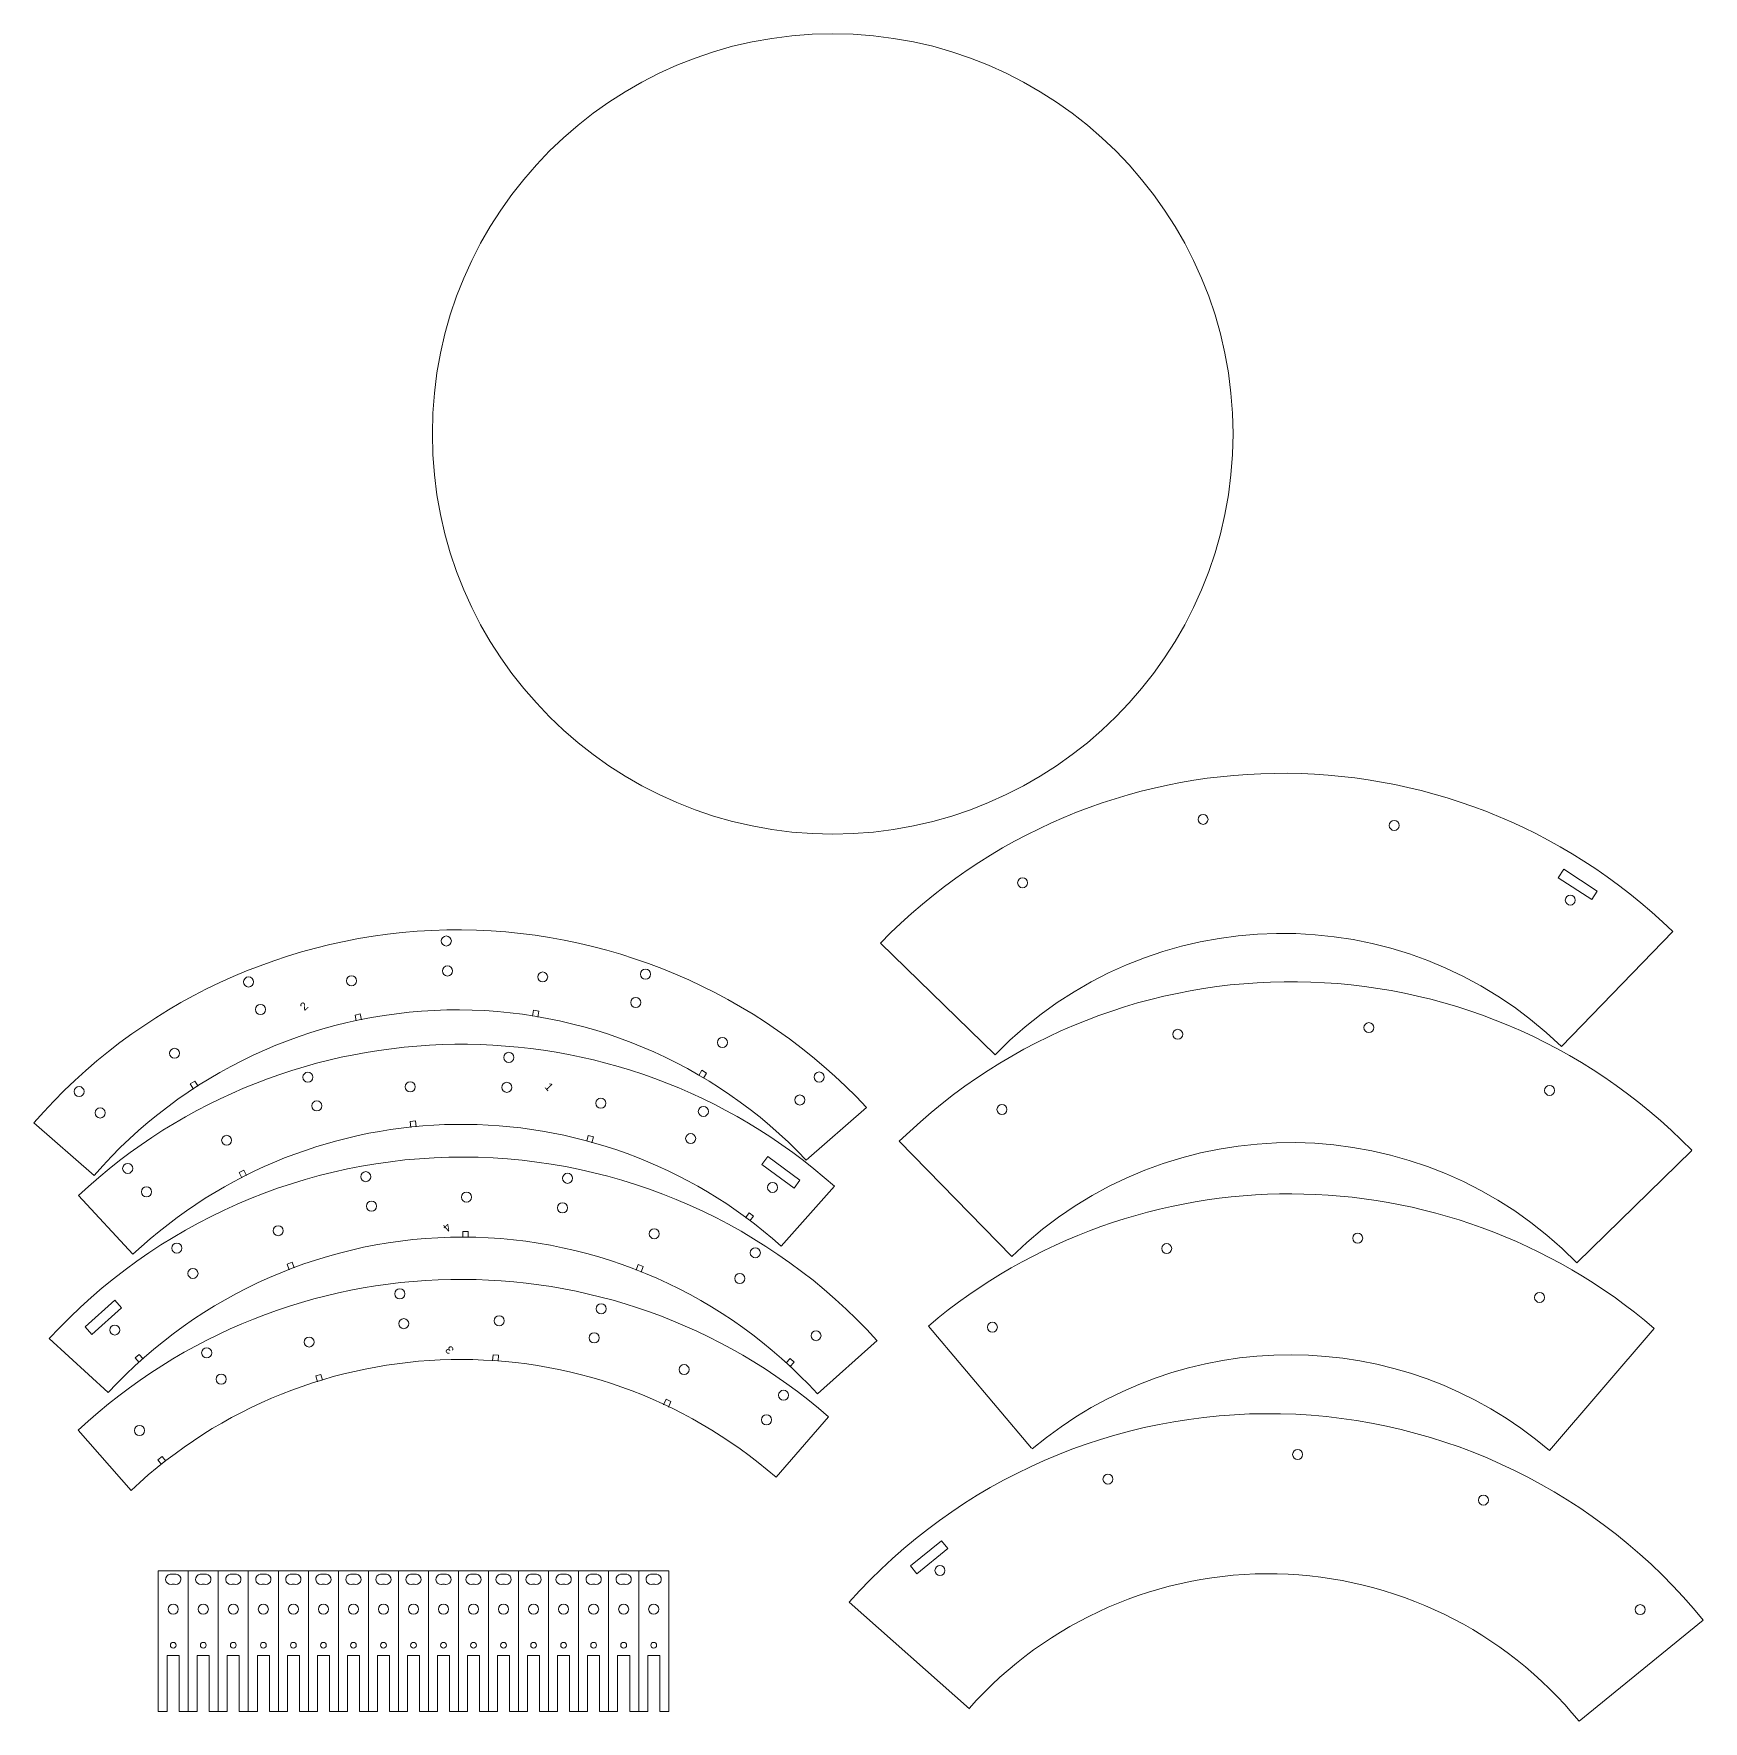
# Model space of a CAD drawing. Header units: inches. Extents: x 1 to 103, y 1 to 65.
# Drawn here: x 1.1 to 42.8, y 0.9 to 43.07 of the extents above; entities that cross this region are included whole.
import ezdxf

# ---------------------------------------------------------------- set-up
doc = ezdxf.new("R2010")
doc.units = ezdxf.units.IN
doc.header["$MEASUREMENT"] = 0
doc.layers.add('cut', color=6, linetype='Continuous', lineweight=0)
doc.layers.add('etch', color=1, linetype='Continuous', lineweight=0)
doc.styles.get("Standard").update_dxf_attribs({"font": 'arial.ttf'})

msp = doc.modelspace()

# ---------------------------------------------------------------- linework, layer by layer
at = {"layer": 'cut'}
for p, q in [((39.314, 22.187), (39.177, 21.978)), ((40.012, 21.429), (39.177, 21.978)), ((40.15, 21.638), (39.314, 22.187)), ((40.012, 21.429), (40.15, 21.638)), ((25.114, 17.554), (22.245, 20.341)), ((39.255, 17.761), (42.042, 20.63)), ((9.254, 18.573), (9.122, 18.546)), ((9.254, 18.573), (9.284, 18.425)), ((13.582, 18.665), (13.557, 18.517)), ((13.715, 18.643), (13.582, 18.665)), ((13.715, 18.643), (13.69, 18.495)), ((9.122, 18.546), (9.151, 18.398)), ((5.119, 16.896), (5.006, 16.823)), ((5.119, 16.896), (5.2, 16.769)), ((17.784, 17.166), (17.707, 17.037)), ((17.9, 17.096), (17.784, 17.166)), ((17.9, 17.096), (17.823, 16.967)), ((5.006, 16.823), (5.087, 16.696)), ((20.394, 14.917), (21.897, 16.238)), ((1.098, 15.851), (2.608, 14.54)), ((10.635, 15.901), (10.501, 15.888)), ((10.501, 15.888), (10.515, 15.739)), ((10.635, 15.901), (10.649, 15.752)), ((14.949, 15.537), (14.908, 15.392)), ((15.079, 15.5), (14.949, 15.537)), ((15.079, 15.5), (15.038, 15.355)), ((25.527, 12.515), (22.717, 15.39)), ((19.431, 15.015), (19.282, 14.814)), ((20.087, 14.22), (19.282, 14.814)), ((20.235, 14.421), (19.431, 15.015)), ((39.639, 12.355), (42.514, 15.165)), ((6.347, 14.67), (6.226, 14.61)), ((6.226, 14.61), (6.293, 14.475)), ((6.347, 14.67), (6.414, 14.536)), ((20.087, 14.22), (20.235, 14.421)), ((2.217, 14.037), (3.574, 12.567)), ((19.769, 12.773), (21.099, 14.266)), ((18.969, 13.602), (18.879, 13.482)), ((19.077, 13.521), (18.969, 13.602)), ((19.077, 13.521), (18.987, 13.4)), ((11.813, 13.138), (11.811, 12.988)), ((11.948, 13.136), (11.813, 13.138)), ((11.948, 13.136), (11.946, 12.986)), ((7.553, 12.37), (7.426, 12.322)), ((7.426, 12.322), (7.479, 12.182)), ((7.553, 12.37), (7.605, 12.229)), ((16.198, 12.314), (16.142, 12.174)), ((16.323, 12.264), (16.198, 12.314)), ((16.323, 12.264), (16.267, 12.124)), ((3.124, 11.42), (2.38, 10.752)), ((3.291, 11.233), (3.124, 11.42)), ((3.291, 11.233), (2.547, 10.566)), ((2.38, 10.752), (2.547, 10.566)), ((26.023, 7.719), (23.443, 10.775)), ((41.575, 10.717), (38.961, 7.662)), ((1.484, 10.464), (2.958, 9.112)), ((22.16, 10.415), (20.671, 9.079)), ((3.731, 10.067), (3.63, 9.977)), ((3.63, 9.977), (3.73, 9.865)), ((3.731, 10.067), (3.831, 9.955)), ((12.571, 10.054), (12.559, 9.904)), ((12.705, 10.043), (12.571, 10.054)), ((12.705, 10.043), (12.694, 9.894)), ((19.989, 9.961), (19.887, 9.851)), ((20.088, 9.869), (19.986, 9.759)), ((20.088, 9.869), (19.989, 9.961)), ((8.269, 9.565), (8.14, 9.527)), ((8.14, 9.527), (8.183, 9.383)), ((8.269, 9.565), (8.313, 9.422)), ((16.893, 8.945), (16.828, 8.809)), ((17.014, 8.887), (16.893, 8.945)), ((17.014, 8.887), (16.949, 8.751)), ((20.951, 8.508), (19.639, 6.999)), ((2.21, 8.172), (3.53, 6.669)), ((4.305, 7.517), (4.199, 7.434)), ((4.199, 7.434), (4.291, 7.316)), ((4.305, 7.517), (4.398, 7.399)), ((23.772, 5.41), (22.996, 4.779)), ((23.929, 5.216), (23.154, 4.585)), ((23.929, 5.216), (23.772, 5.41)), ((4.957, 4.657), (4.207, 4.657)), ((4.207, 4.657), (4.207, 1.141)), ((5.707, 4.657), (4.957, 4.657)), ((4.957, 1.141), (4.957, 4.657)), ((6.457, 4.657), (5.707, 4.657)), ((5.707, 1.141), (5.707, 4.657)), ((7.207, 4.657), (6.457, 4.657)), ((6.457, 1.141), (6.457, 4.657)), ((7.957, 4.657), (7.207, 4.657)), ((7.207, 1.141), (7.207, 4.657)), ((8.707, 4.657), (7.957, 4.657)), ((7.957, 1.141), (7.957, 4.657)), ((9.457, 4.657), (8.707, 4.657)), ((8.707, 1.141), (8.707, 4.657)), ((10.207, 4.657), (9.457, 4.657)), ((9.457, 1.141), (9.457, 4.657)), ((10.957, 4.657), (10.207, 4.657)), ((10.207, 1.141), (10.207, 4.657)), ((11.707, 4.657), (10.957, 4.657)), ((10.957, 1.141), (10.957, 4.657)), ((12.457, 4.657), (11.707, 4.657)), ((11.707, 1.141), (11.707, 4.657)), ((13.207, 4.657), (12.457, 4.657)), ((12.457, 1.141), (12.457, 4.657)), ((13.957, 4.657), (13.207, 4.657)), ((13.207, 1.141), (13.207, 4.657)), ((14.707, 4.657), (13.957, 4.657)), ((13.957, 1.141), (13.957, 4.657)), ((15.457, 4.657), (14.707, 4.657)), ((14.707, 1.141), (14.707, 4.657)), ((16.207, 4.657), (15.457, 4.657)), ((15.457, 1.141), (15.457, 4.657)), ((16.957, 4.657), (16.207, 4.657)), ((16.207, 1.141), (16.207, 4.657)), ((16.957, 1.141), (16.957, 4.657)), ((22.996, 4.779), (23.154, 4.585)), ((24.474, 1.206), (21.466, 3.874)), ((42.798, 3.424), (39.696, 0.899)), ((4.432, 1.141), (4.432, 2.541)), ((4.732, 2.541), (4.432, 2.541)), ((4.732, 1.141), (4.732, 2.541)), ((5.182, 1.141), (5.182, 2.541)), ((5.482, 2.541), (5.182, 2.541)), ((5.482, 1.141), (5.482, 2.541)), ((5.932, 1.141), (5.932, 2.541)), ((6.232, 2.541), (5.932, 2.541)), ((6.232, 1.141), (6.232, 2.541)), ((6.682, 1.141), (6.682, 2.541)), ((6.982, 2.541), (6.682, 2.541)), ((6.982, 1.141), (6.982, 2.541)), ((7.432, 1.141), (7.432, 2.541)), ((7.732, 2.541), (7.432, 2.541)), ((7.732, 1.141), (7.732, 2.541)), ((8.182, 1.141), (8.182, 2.541)), ((8.482, 2.541), (8.182, 2.541)), ((8.482, 1.141), (8.482, 2.541)), ((8.932, 1.141), (8.932, 2.541)), ((9.232, 2.541), (8.932, 2.541)), ((9.232, 1.141), (9.232, 2.541)), ((9.682, 1.141), (9.682, 2.541)), ((9.982, 2.541), (9.682, 2.541)), ((9.982, 1.141), (9.982, 2.541)), ((10.432, 1.141), (10.432, 2.541)), ((10.732, 2.541), (10.432, 2.541)), ((10.732, 1.141), (10.732, 2.541)), ((11.182, 1.141), (11.182, 2.541)), ((11.482, 2.541), (11.182, 2.541)), ((11.482, 1.141), (11.482, 2.541)), ((11.932, 1.141), (11.932, 2.541)), ((12.232, 2.541), (11.932, 2.541)), ((12.232, 1.141), (12.232, 2.541)), ((12.682, 1.141), (12.682, 2.541)), ((12.982, 2.541), (12.682, 2.541)), ((12.982, 1.141), (12.982, 2.541)), ((13.432, 1.141), (13.432, 2.541)), ((13.732, 2.541), (13.432, 2.541)), ((13.732, 1.141), (13.732, 2.541)), ((14.182, 1.141), (14.182, 2.541)), ((14.482, 2.541), (14.182, 2.541)), ((14.482, 1.141), (14.482, 2.541)), ((14.932, 1.141), (14.932, 2.541)), ((15.232, 2.541), (14.932, 2.541)), ((15.232, 1.141), (15.232, 2.541)), ((15.682, 1.141), (15.682, 2.541)), ((15.982, 2.541), (15.682, 2.541)), ((15.982, 1.141), (15.982, 2.541)), ((16.432, 1.141), (16.432, 2.541)), ((16.732, 2.541), (16.432, 2.541)), ((16.732, 1.141), (16.732, 2.541)), ((4.207, 1.141), (4.432, 1.141)), ((4.957, 1.141), (4.732, 1.141)), ((4.957, 1.141), (5.182, 1.141)), ((5.707, 1.141), (5.482, 1.141)), ((5.707, 1.141), (5.932, 1.141)), ((6.457, 1.141), (6.232, 1.141)), ((6.457, 1.141), (6.682, 1.141)), ((7.207, 1.141), (6.982, 1.141)), ((7.207, 1.141), (7.432, 1.141)), ((7.957, 1.141), (7.732, 1.141)), ((7.957, 1.141), (8.182, 1.141)), ((8.707, 1.141), (8.482, 1.141)), ((8.707, 1.141), (8.932, 1.141)), ((9.457, 1.141), (9.232, 1.141)), ((9.457, 1.141), (9.682, 1.141)), ((10.207, 1.141), (9.982, 1.141)), ((10.207, 1.141), (10.432, 1.141)), ((10.957, 1.141), (10.732, 1.141)), ((10.957, 1.141), (11.182, 1.141)), ((11.707, 1.141), (11.482, 1.141)), ((11.707, 1.141), (11.932, 1.141)), ((12.457, 1.141), (12.232, 1.141)), ((12.457, 1.141), (12.682, 1.141)), ((13.207, 1.141), (12.982, 1.141)), ((13.207, 1.141), (13.432, 1.141)), ((13.957, 1.141), (13.732, 1.141)), ((13.957, 1.141), (14.182, 1.141)), ((14.707, 1.141), (14.482, 1.141)), ((14.707, 1.141), (14.932, 1.141)), ((15.457, 1.141), (15.232, 1.141)), ((15.457, 1.141), (15.682, 1.141)), ((16.207, 1.141), (15.982, 1.141)), ((16.207, 1.141), (16.432, 1.141)), ((16.957, 1.141), (16.732, 1.141))]:
    msp.add_line(p, q, dxfattribs=at)
for centre, radius in [((21.053, 33.067), 10), ((30.304, 23.435), 0.125), ((35.079, 23.284), 0.125), ((25.797, 21.851), 0.125), ((39.477, 21.418), 0.125), ((11.402, 20.396), 0.126), ((6.463, 19.372), 0.126), ((9.034, 19.403), 0.125), ((11.431, 19.647), 0.126), ((13.81, 19.497), 0.125), ((16.376, 19.567), 0.126), ((16.133, 18.858), 0.126), ((6.762, 18.684), 0.126), ((29.673, 18.065), 0.125), ((34.447, 18.231), 0.125), ((4.614, 17.589), 0.125), ((18.298, 17.859), 0.125), ((12.963, 17.488), 0.126), ((7.945, 16.991), 0.126), ((10.502, 16.752), 0.125), ((20.716, 16.997), 0.126), ((2.229, 16.633), 0.126), ((12.914, 16.739), 0.126), ((15.262, 16.341), 0.125), ((20.233, 16.423), 0.126), ((38.96, 16.662), 0.125), ((2.755, 16.099), 0.126), ((8.168, 16.275), 0.126), ((17.823, 16.138), 0.126), ((25.281, 16.185), 0.125), ((5.915, 15.415), 0.125), ((17.506, 15.458), 0.126), ((3.444, 14.714), 0.126), ((9.389, 14.507), 0.126), ((14.432, 14.466), 0.126), ((19.552, 14.239), 0.125), ((3.912, 14.127), 0.126), ((11.906, 13.996), 0.125), ((9.535, 13.771), 0.126), ((14.303, 13.727), 0.126), ((7.203, 13.157), 0.125), ((16.595, 13.081), 0.125), ((34.167, 12.97), 0.125), ((4.672, 12.723), 0.126), ((19.12, 12.606), 0.126), ((29.396, 12.71), 0.125), ((5.074, 12.09), 0.126), ((18.732, 11.963), 0.126), ((10.241, 11.578), 0.126), ((38.709, 11.489), 0.125), ((12.722, 10.906), 0.125), ((15.271, 11.207), 0.126), ((3.121, 10.675), 0.125), ((10.339, 10.834), 0.126), ((15.094, 10.479), 0.126), ((20.637, 10.533), 0.125), ((25.042, 10.744), 0.125), ((5.417, 10.106), 0.126), ((7.974, 10.375), 0.125), ((17.341, 9.686), 0.125), ((5.777, 9.448), 0.126), ((19.827, 9.045), 0.126), ((19.399, 8.43), 0.126), ((3.738, 8.165), 0.125), ((32.667, 7.565), 0.125), ((27.929, 6.95), 0.125), ((37.307, 6.426), 0.125), ((23.733, 4.666), 0.125), ((4.582, 3.698), 0.126), ((5.332, 3.698), 0.126), ((6.082, 3.698), 0.126), ((6.832, 3.698), 0.126), ((7.582, 3.698), 0.126), ((8.332, 3.698), 0.126), ((9.082, 3.698), 0.126), ((9.832, 3.698), 0.126), ((10.582, 3.698), 0.126), ((11.332, 3.698), 0.126), ((12.082, 3.698), 0.126), ((12.832, 3.698), 0.126), ((13.582, 3.698), 0.126), ((14.332, 3.698), 0.126), ((15.082, 3.698), 0.126), ((15.832, 3.698), 0.126), ((16.582, 3.698), 0.126), ((41.222, 3.688), 0.125), ((4.582, 2.798), 0.0725), ((5.332, 2.798), 0.0725), ((6.082, 2.798), 0.0725), ((6.832, 2.798), 0.0725), ((7.582, 2.798), 0.0725), ((8.332, 2.798), 0.0725), ((9.082, 2.798), 0.0725), ((9.832, 2.798), 0.0725), ((10.582, 2.798), 0.0725), ((11.332, 2.798), 0.0725), ((12.082, 2.798), 0.0725), ((12.832, 2.798), 0.0725), ((13.582, 2.798), 0.0725), ((14.332, 2.798), 0.0725), ((15.082, 2.798), 0.0725), ((15.832, 2.798), 0.0725), ((16.582, 2.798), 0.0725)]:
    msp.add_circle(centre, radius, dxfattribs=at)
for centre, radius, start, end in [((32.287, 10.587), 14, 45.835, 135.835), ((11.674, 6.674), 14, 43.094, 139.051), ((32.287, 10.587), 10, 45.835, 135.835), ((32.503, 5.379), 14, 44.3492, 134.3492), ((11.672, 6.675), 12.001, 43.3784, 139.051), ((11.784, 3.815), 14, 48.2861, 133.1036), ((11.784, 3.815), 12, 48.2861, 133.1681), ((32.503, 5.379), 9.979, 44.3492, 134.3492), ((11.801, 0.997), 14, 42.2763, 137.4589), ((32.474, 0.078), 14, 49.4576, 130.1753), ((11.801, 0.997), 12, 42.3408, 137.4589), ((11.767, -2.059), 14, 49.0068, 133.0497), ((11.766, -2.061), 12, 49.0068, 133.3341), ((32.474, 0.078), 9.979, 49.4576, 130.1753), ((31.941, -5.415), 14, 39.1521, 138.4344), ((4.517, 4.445), 0.126, 95, 275), ((4.582, 3.698), 0.876, 85, 95), ((4.582, 3.698), 0.624, 85, 95), ((4.647, 4.445), 0.126, 265, 85), ((5.267, 4.445), 0.126, 95, 275), ((5.332, 3.698), 0.876, 85, 95), ((5.332, 3.698), 0.624, 85, 95), ((5.397, 4.445), 0.126, 265, 85), ((6.017, 4.445), 0.126, 95, 275), ((6.082, 3.698), 0.876, 85, 95), ((6.082, 3.698), 0.624, 85, 95), ((6.147, 4.445), 0.126, 265, 85), ((6.767, 4.445), 0.126, 95, 275), ((6.832, 3.698), 0.876, 85, 95), ((6.832, 3.698), 0.624, 85, 95), ((6.897, 4.445), 0.126, 265, 85), ((7.517, 4.445), 0.126, 95, 275), ((7.582, 3.698), 0.876, 85, 95), ((7.582, 3.698), 0.624, 85, 95), ((7.647, 4.445), 0.126, 265, 85), ((8.267, 4.445), 0.126, 95, 275), ((8.332, 3.698), 0.876, 85, 95), ((8.332, 3.698), 0.624, 85, 95), ((8.397, 4.445), 0.126, 265, 85), ((9.017, 4.445), 0.126, 95, 275), ((9.082, 3.698), 0.876, 85, 95), ((9.082, 3.698), 0.624, 85, 95), ((9.147, 4.445), 0.126, 265, 85), ((9.767, 4.445), 0.126, 95, 275), ((9.832, 3.698), 0.876, 85, 95), ((9.832, 3.698), 0.624, 85, 95), ((9.897, 4.445), 0.126, 265, 85), ((10.517, 4.445), 0.126, 95, 275), ((10.582, 3.698), 0.876, 85, 95), ((10.582, 3.698), 0.624, 85, 95), ((10.647, 4.445), 0.126, 265, 85), ((11.267, 4.445), 0.126, 95, 275), ((11.332, 3.698), 0.876, 85, 95), ((11.332, 3.698), 0.624, 85, 95), ((11.397, 4.445), 0.126, 265, 85), ((12.017, 4.445), 0.126, 95, 275), ((12.082, 3.698), 0.876, 85, 95), ((12.082, 3.698), 0.624, 85, 95), ((12.147, 4.445), 0.126, 265, 85), ((12.767, 4.445), 0.126, 95, 275), ((12.832, 3.698), 0.876, 85, 95), ((12.832, 3.698), 0.624, 85, 95), ((12.897, 4.445), 0.126, 265, 85), ((13.517, 4.445), 0.126, 95, 275), ((13.582, 3.698), 0.876, 85, 95), ((13.582, 3.698), 0.624, 85, 95), ((13.647, 4.445), 0.126, 265, 85), ((14.267, 4.445), 0.126, 95, 275), ((14.332, 3.698), 0.876, 85, 95), ((14.332, 3.698), 0.624, 85, 95), ((14.397, 4.445), 0.126, 265, 85), ((15.017, 4.445), 0.126, 95, 275), ((15.082, 3.698), 0.876, 85, 95), ((15.082, 3.698), 0.624, 85, 95), ((15.147, 4.445), 0.126, 265, 85), ((15.767, 4.445), 0.126, 95, 275), ((15.832, 3.698), 0.876, 85, 95), ((15.832, 3.698), 0.624, 85, 95), ((15.897, 4.445), 0.126, 265, 85), ((16.517, 4.445), 0.126, 95, 275), ((16.582, 3.698), 0.876, 85, 95), ((16.582, 3.698), 0.624, 85, 95), ((16.647, 4.445), 0.126, 265, 85), ((31.941, -5.415), 10, 39.1521, 138.4344)]:
    msp.add_arc(centre, radius, start, end, dxfattribs=at)

# ---------------------------------------------------------------- texts
at = {"layer": 'etch', "char_height": 0.2, "attachment_point": 1}
for s, width, insert, rotation in [('2', 0.97468, (7.723, 18.785), 43.4812), ('1', 0.70169, (13.99, 16.878), 312.7163), ('4', 0.86202, (11.545, 13.215), 221.8891), ('3', 0.4889, (11.463, 10.05), 133.437)]:
    msp.add_mtext_dynamic_manual_height_columns(s, width=width, gutter_width=1, heights=[0], dxfattribs=dict(at, insert=insert, rotation=rotation))

doc.saveas('drawing.dxf')
